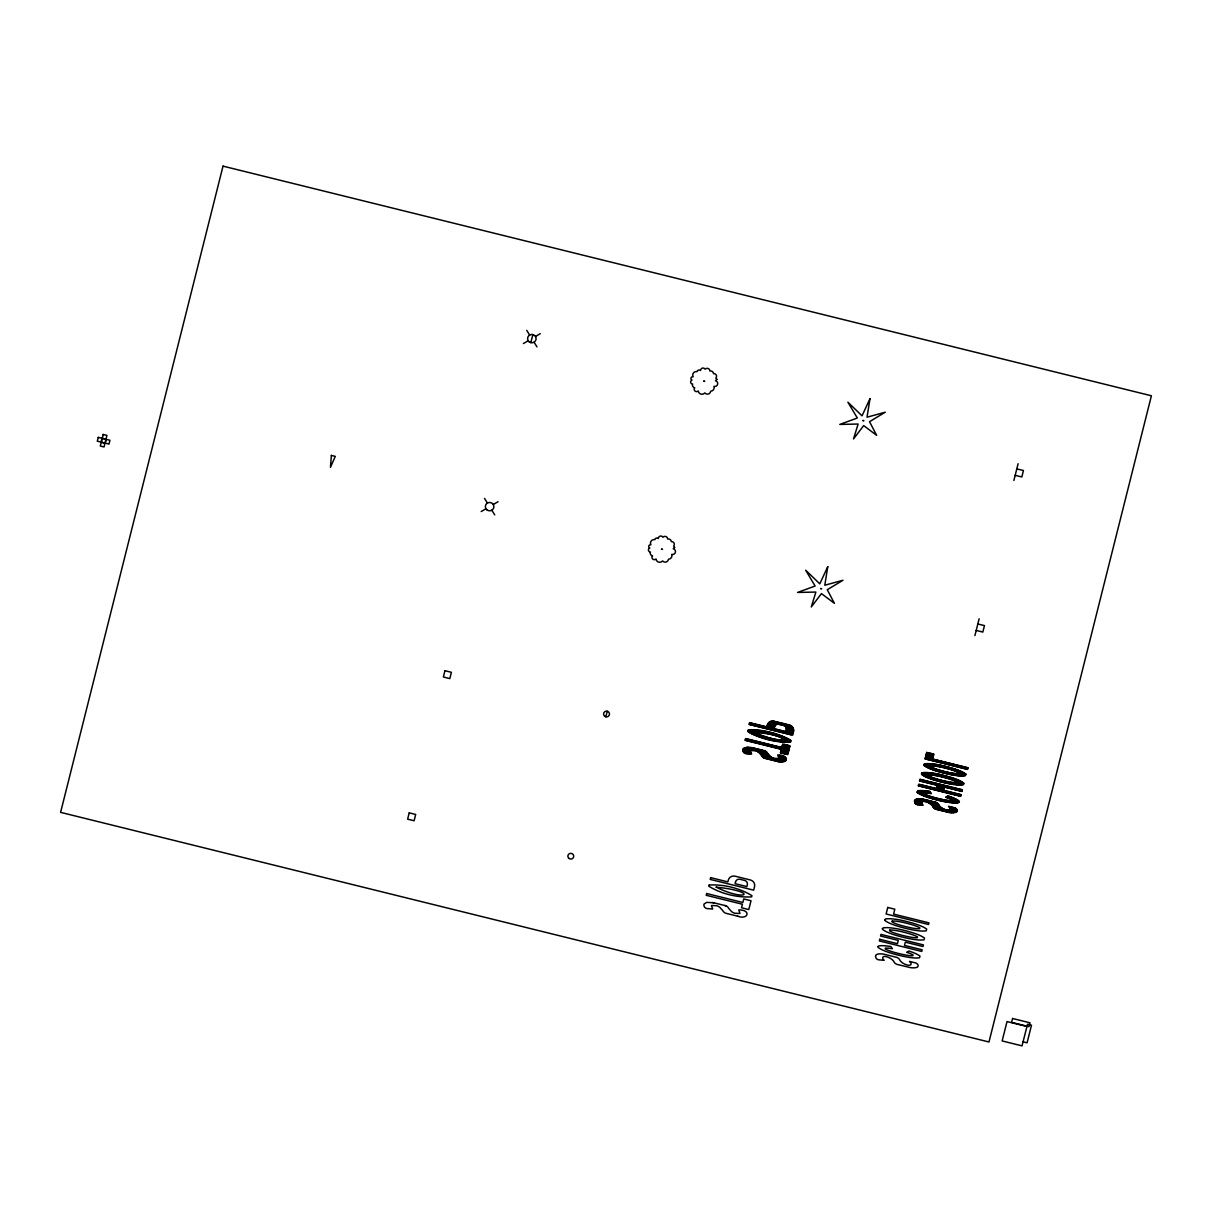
<?xml version="1.0" encoding="UTF-8"?>
<svg xmlns="http://www.w3.org/2000/svg" width="1212" height="1212" viewBox="0 0 1212 1212"><rect width="100%" height="100%" fill="white"/><g stroke="black" fill="none" stroke-linecap="round" stroke-linejoin="round"><path stroke-width="1.5" d="M965.949 774.256L965.691 773.998A28.134 27.437 9.7 0 0 960.48 771.135A68.872 67.16 9.7 0 0 954.435 768.908A134.365 131.017 9.7 0 0 945.769 766.454A92.051 89.764 9.7 0 0 937.952 764.711A79.537 77.568 9.7 0 0 930.558 763.727A28.134 27.437 9.7 0 0 924.604 763.833L924.165 765.59A28.134 27.437 9.7 0 0 929.377 768.453A68.872 67.16 9.7 0 0 935.422 770.696A134.365 131.017 9.7 0 0 952.89 775.013A68.872 67.16 9.7 0 0 959.283 775.862A28.134 27.437 9.7 0 0 965.237 775.756L965.979 774.317L963.495 775.907M914.575 800.677L914.53 801.117A3.621 3.53 9.7 0 0 917.348 804.677L923.135 805.238A4.227 4.121 9.7 0 1 921.62 802.571A1.727 1.697 9.7 0 1 923.392 801.39A9.332 9.105 9.7 0 1 927.316 802.253A14.271 13.923 9.7 0 1 931.634 804.965A7.075 6.908 9.7 0 1 933.179 807.147L933.437 807.51A5.242 5.106 9.7 0 0 935.922 809.268L948.951 812.434A16.756 16.347 9.7 0 0 954.177 812.646A10.166 9.908 9.7 0 0 955.298 812.404L955.662 812.328A1.879 1.833 9.7 0 0 957.01 809.995A3.575 3.484 9.7 0 0 954.753 807.889L948.496 806.313A5.939 5.787 9.7 0 1 949.496 807.45L949.708 807.722A1.697 1.651 9.7 0 1 949.784 809.661A4.242 4.136 9.7 0 1 947.557 810.177A13.68 13.347 9.7 0 1 942.648 808.48A10.272 10.014 9.7 0 1 939.148 805.525L938.906 805.101A5.302 5.181 9.7 0 0 935.77 802.299L923.847 799.344A15.529 15.135 9.7 0 0 917.423 798.905A4.787 4.666 9.7 0 0 915.302 799.662A1.606 1.56 9.7 0 0 914.621 800.587L917.817 798.859M101.035 442.107L101.99 438.289M105.262 443.137L106.217 439.335M530.841 342.648L532.871 334.588M605.833 716.807L607.242 711.232M781.376 749.289L745.153 740.335L745.607 738.562L781.816 747.531L782.71 744.001L789.951 745.789L787.724 754.606L780.483 752.819L781.376 749.289L788.103 745.335M919.544 780.937L919.953 779.301L962.404 789.8L961.995 791.436L944.299 787.058L943.481 790.33L961.161 794.708L960.752 796.329L918.317 785.831L918.726 784.209L936.406 788.573L937.24 785.315L919.544 780.937L921.711 779.74M926.726 752.364L925.089 758.894L967.524 769.393L967.933 767.772L932.573 759.015L933.801 754.122L926.695 752.5M974.902 635.603L979.129 618.802M1013.883 480.497L1018.11 463.696M963.737 783.225L963.479 782.952A28.164 27.452 9.7 0 0 958.253 780.073A68.917 67.205 9.7 0 0 952.177 777.831A134.426 131.093 9.7 0 0 943.481 775.377A92.112 89.824 9.7 0 0 935.634 773.62A79.598 77.613 9.7 0 0 928.21 772.65A28.164 27.452 9.7 0 0 922.241 772.756L921.787 774.513A28.164 27.452 9.7 0 0 927.013 777.407A68.917 67.205 9.7 0 0 933.088 779.649A134.426 131.093 9.7 0 0 950.632 783.982A68.917 67.205 9.7 0 0 957.056 784.831A28.164 27.452 9.7 0 0 963.025 784.725L963.767 783.285L960.919 784.906M744.335 752.94L752.97 747.895L746.85 747.259L742.941 749.152A3.727 3.636 9.7 0 0 745.668 753.576L751.622 754.122L750.38 750.546L755.803 750.773A14.998 14.62 9.7 0 1 758.757 752.379L761.681 755.621A5.151 5.03 9.7 0 0 765.575 758.5L776.907 761.303M776.453 761.197C787.149 765.378 790.497 754.773 777.725 754.955L778.952 758.515L773.544 758.288A14.998 14.62 9.7 0 1 770.574 756.682L767.65 753.44A5.151 5.03 9.7 0 0 763.772 750.561L759.576 753.016M790.572 741.911L790.875 740.683C778.437 733.124 762.606 729.215 748.077 730.094L747.774 731.321C760.151 738.911 776.225 742.789 790.527 741.926M921.423 794.875L924.408 792.996A25.194 24.573 9.7 0 1 928.407 793.193A72.478 70.675 9.7 0 1 931.377 793.648L929.846 791.436A80.265 78.265 9.7 0 0 923.756 790.678A28.376 27.664 9.7 0 0 917.787 790.769L917.348 792.512A28.376 27.664 9.7 0 0 922.574 795.375A69.493 67.766 9.7 0 0 928.634 797.617A135.623 132.244 9.7 0 0 946.148 801.95A69.493 67.766 9.7 0 0 952.556 802.798A28.376 27.664 9.7 0 0 958.525 802.692L959.374 801.617L957.51 802.798M954.995 798.663L951.829 800.632A25.194 24.573 9.7 0 1 947.814 800.435A62.63 61.07 9.7 0 1 943.587 799.738A123.624 120.549 9.7 0 1 931.892 796.845A62.63 61.07 9.7 0 1 927.831 795.496A25.194 24.573 9.7 0 1 924.195 793.799L923.983 793.33M756.288 750.985L758.924 749.364M523.417 343.541L528.205 340.754M535.507 336.481L540.279 333.694M481.179 511.555L485.967 508.767M493.269 504.51L498.056 501.707M749.228 724.125L751.061 723.049M750.016 724.67L752.273 723.352M751.213 724.958L753.47 723.64M752.41 725.261L754.667 723.943M753.606 725.564L755.864 724.246M754.818 725.852L757.076 724.534M747.698 731.003L749.986 729.669M756.015 726.155L758.273 724.837M748.183 731.73L751.819 729.594M757.212 726.442L759.469 725.124M748.865 732.321L753.47 729.639M758.409 726.745L760.666 725.427M749.667 732.851L754.97 729.76M759.621 727.048L761.863 725.73M750.531 733.351L756.439 729.897M760.818 727.336L763.075 726.018M768.529 722.837L771.256 721.231M751.44 733.805L757.833 730.078M762.015 727.639L764.272 726.321M767.499 724.428L773.195 721.095M752.379 734.26L754.97 732.745C794.981 748.94 789.421 733.502 754.985 732.775M756.197 732.033L759.227 730.26M763.212 727.927L765.469 726.609M767.12 725.655L774.483 721.352M745.41 739.335L746.38 738.759M753.364 734.684L755.712 733.321M757.833 732.078L760.56 730.488M764.424 728.23L775.695 721.64M745.335 740.38L747.577 739.062M754.349 735.108L756.591 733.79M759.288 732.215L761.878 730.7M765.62 728.533L776.892 721.943M746.531 740.668L748.789 739.35M755.364 735.502L757.561 734.23M760.697 732.396L763.196 730.942M766.817 728.821L778.089 722.246M747.728 740.971L749.986 739.653M756.409 735.896L758.576 734.639M762.03 732.609L764.454 731.2M768.014 729.124L779.286 722.534M748.925 741.259L751.182 739.956M757.455 736.29L759.606 735.033M763.348 732.851L765.726 731.457M769.226 729.412L774.816 726.139M778.089 724.231L780.498 722.837M750.137 741.562L752.379 740.244M758.545 736.654L760.697 735.396M764.636 733.093L766.984 731.73M770.423 729.715L774.377 727.397M779.437 724.443L781.695 723.125M751.334 741.865L753.591 740.547M759.636 737.017L761.772 735.76M765.893 733.351L768.196 732.003M771.62 730.003L774.074 728.579M780.634 724.746L782.891 723.428M752.531 742.153L754.788 740.835M760.727 737.366L762.893 736.108M767.151 733.624L769.423 732.29M772.817 730.306L775.074 728.988M781.831 725.034L784.088 723.731M743.229 748.592L744.91 747.607M753.728 742.456L755.985 741.138M761.848 737.714L764.014 736.457M768.363 733.911L770.635 732.578M774.013 730.609L776.271 729.291M783.043 725.337L785.285 724.018M742.835 749.819L747.243 747.243M754.924 742.744L757.182 741.441M762.984 738.047L765.166 736.775M769.59 734.199L771.817 732.896M775.225 730.897L777.468 729.579M784.164 725.685L786.497 724.322M742.926 750.758L748.91 747.259M756.136 743.047L758.394 741.729M764.121 738.381L766.317 737.108M770.771 734.502L772.983 733.199M776.422 731.2L778.68 729.882M784.982 726.2L787.694 724.609M743.198 751.591L750.38 747.41M757.333 743.35L759.591 742.032M765.287 738.699L767.499 737.411M771.953 734.805L774.165 733.518M777.619 731.487L779.877 730.185M785.618 726.821L788.891 724.912M743.683 752.319L751.773 747.592M758.53 743.638L760.788 742.32M766.454 739.017L768.681 737.714M773.12 735.123L775.301 733.851M778.816 731.79L781.073 730.472M786.043 727.579L790.027 725.246M759.727 743.941L761.984 742.623M767.635 739.32L769.893 738.002M774.271 735.457L776.438 734.184M780.028 732.093L782.27 730.775M786.3 728.427L790.966 725.7M745.213 753.425L754.167 748.183M760.939 744.229L763.181 742.926M768.832 739.623L771.105 738.29M775.392 735.79L777.574 734.517M781.225 732.381L783.482 731.063M786.33 729.397L791.724 726.246M746.516 753.652L750.107 751.561M762.136 744.532L764.393 743.214M770.059 739.911L772.347 738.562M776.513 736.138L778.665 734.881M782.422 732.684L784.679 731.366M786.088 730.548L792.345 726.882M748.001 753.788L750.364 752.41M754.106 750.213L756.576 748.774M763.333 744.835L765.59 743.517M771.271 740.199L773.604 738.835M777.619 736.487L779.755 735.245M783.619 732.972L792.86 727.594M749.47 753.925L750.819 753.137M755.227 750.561L757.773 749.077M764.53 745.122L766.787 743.804M772.514 740.471L774.892 739.078M778.695 736.851L780.846 735.593M784.831 733.275L793.239 728.367M765.742 745.425L767.984 744.107M773.786 740.729L776.18 739.32M779.74 737.244L781.891 735.987M786.027 733.578L793.512 729.2M757.167 751.425L760.166 749.667M766.938 745.713L769.196 744.41M775.044 740.986L777.528 739.532M780.77 737.638L782.937 736.366M787.224 733.866L793.633 730.124M758.03 751.925L761.378 749.97M768.135 746.016L770.393 744.698M776.331 741.229L778.892 739.729M781.74 738.063L783.982 736.76M788.421 734.169L793.572 731.154M758.833 752.44L762.575 750.258M769.332 746.319L771.589 745.001M777.665 741.456L780.331 739.896M782.664 738.532L784.967 737.184M789.618 734.457L793.345 732.29M770.544 746.607L772.786 745.289M778.983 741.668L781.876 739.987M783.467 739.062L785.967 737.608M790.83 734.76L793.042 733.472M760.242 753.622L764.969 750.864M771.741 746.91L773.998 745.592M780.361 741.865L786.921 738.047M760.848 754.273L765.817 751.364M772.938 747.198L775.195 745.895M781.755 742.047L787.83 738.502M761.363 754.97L766.545 751.94M774.135 747.501L776.392 746.183M783.194 742.214L788.724 738.987M761.757 755.743L767.12 752.591M775.332 747.804L777.589 746.486M784.694 742.335L789.527 739.502M762.212 756.455L767.59 753.319M776.544 748.092L778.786 746.774M786.285 742.395L790.269 740.077M762.802 757.121L767.984 754.091M777.74 748.395L779.998 747.077M782.27 745.744L784.497 744.441M788.012 742.395L790.891 740.714M763.53 757.697L768.484 754.788M778.937 748.683L781.195 747.38M781.967 746.925L785.709 744.744M764.424 758.167L769.09 755.44M780.134 748.986L786.906 745.032M765.56 758.5L769.756 756.046M766.757 758.803L770.499 756.621M781.089 750.425L789.3 745.638M767.969 759.091L771.302 757.136M780.801 751.607L789.815 746.334M769.165 759.394L772.165 757.636M780.498 752.773L789.512 747.501M770.362 759.682L773.089 758.091M781.634 753.106L789.224 748.668M771.559 759.985L774.104 758.5M778.528 755.924L779.452 755.379M782.831 753.394L788.921 749.849M772.756 760.288L775.225 758.848M778.968 756.652L780.649 755.667M784.028 753.697L788.633 751.016M773.968 760.575L776.528 759.091M779.24 757.5L781.846 755.97M785.24 754L788.345 752.182M775.165 760.878L783.058 756.273M786.437 754.288L788.042 753.349M776.362 761.166L784.179 756.606M777.619 761.439L785.058 757.091M778.952 761.651L785.724 757.697M780.422 761.803L786.224 758.409M782.088 761.818L786.437 759.273M784.422 761.454L786.118 760.469M926.422 753.591L927.983 752.682M926.15 754.682L929.104 752.955M925.877 755.788L930.24 753.243M925.589 756.879L931.361 753.516M925.317 757.985L932.482 753.788M925.271 758.939L933.604 754.076M926.392 759.227L933.573 755.031M927.513 759.5L933.301 756.121M928.65 759.772L933.028 757.227M929.771 760.06L932.755 758.318M923.802 764.484L924.968 763.802M930.892 760.333L932.982 759.121M923.923 765.348L926.816 763.651M932.013 760.621L934.104 759.394M924.604 765.878L928.453 763.636M933.149 760.894L935.225 759.682M925.362 766.378L929.968 763.681M934.27 761.166L936.361 759.954M926.15 766.848L931.361 763.802M935.391 761.454L937.482 760.227M926.968 767.302L932.725 763.954M936.528 761.727L938.603 760.515M927.816 767.741L934.043 764.105M937.649 762L939.724 760.788M928.71 768.166L931.013 766.817A23.952 23.346 9.7 0 0 934.619 768.529A59.449 57.964 9.7 0 0 938.664 769.908A117.155 114.246 9.7 0 0 950.344 772.802A59.449 57.964 9.7 0 0 954.586 773.468A23.952 23.346 9.7 0 0 958.586 773.635L958.813 772.771A23.952 23.346 9.7 0 0 955.192 771.059A59.449 57.964 9.7 0 0 951.132 769.665A117.155 114.246 9.7 0 0 945.33 768.075A79.916 77.932 9.7 0 0 940.118 766.893A68.766 67.069 9.7 0 0 935.225 766.105A23.952 23.346 9.7 0 0 931.21 765.954L930.998 766.802M932.528 765.939L935.346 764.287M938.77 762.287L940.86 761.06M921.438 773.347L922.499 772.726M929.619 768.559L931.831 767.272M934.028 765.999L936.618 764.484M939.891 762.56L941.982 761.348M921.514 774.241L924.362 772.574M930.558 768.953L932.695 767.711M935.391 766.135L937.861 764.696M941.027 762.848L943.103 761.621M922.181 774.786L926.029 772.544M931.528 769.332L933.588 768.12M936.694 766.302L939.073 764.923M942.148 763.121L944.239 761.909M922.938 775.271L927.528 772.589M932.498 769.696L934.543 768.499M937.952 766.499L940.27 765.151M943.269 763.393L945.36 762.181M923.726 775.756L928.937 772.711M933.498 770.044L935.512 768.862M939.194 766.711L941.436 765.408M944.39 763.681L946.481 762.454M924.544 776.21L930.301 772.847M934.497 770.393L936.512 769.211M940.406 766.938L942.603 765.666M945.527 763.954L947.602 762.742M919.802 779.907L920.575 779.467M925.392 776.65L931.634 773.014M935.528 770.726L937.543 769.559M941.588 767.196L943.739 765.939M946.648 764.227L948.738 763.015M926.271 777.074L928.543 775.741M929.907 774.953L932.922 773.18M936.573 771.059L938.588 769.878M942.754 767.438L944.86 766.211M947.769 764.514L949.86 763.287M920.741 781.24L922.832 780.013M927.18 777.468L929.346 776.21M931.392 775.013L934.194 773.377M937.633 771.377L939.648 770.196M943.89 767.711L945.966 766.499M948.905 764.787L950.981 763.575M921.862 781.513L923.953 780.301M928.119 777.862L930.21 776.65M932.785 775.15A71.75 69.963 9.7 0 1 937.709 775.953A83.401 81.34 9.7 0 1 942.936 777.15A122.321 119.276 9.7 0 1 948.769 778.74A61.994 60.448 9.7 0 1 952.844 780.119A24.952 24.331 9.7 0 1 956.495 781.816L956.298 782.634A24.952 24.331 9.7 0 1 952.268 782.452A61.994 60.448 9.7 0 1 948.011 781.755A122.321 119.276 9.7 0 1 936.285 778.861A61.994 60.448 9.7 0 1 932.195 777.483A24.952 24.331 9.7 0 1 928.559 775.786L928.756 774.953A24.952 24.331 9.7 0 1 932.785 775.15L935.437 773.589M938.694 771.68L940.724 770.499M945.012 767.999L947.087 766.787M950.026 765.075L952.117 763.848M922.999 781.785L925.074 780.573M929.074 778.24L931.119 777.043M934.073 775.332L936.664 773.817M939.77 771.999L941.8 770.802M946.133 768.287L948.193 767.075M951.147 765.348L953.238 764.136M918.423 785.391L919.953 784.512M924.12 782.073L926.21 780.846M930.058 778.604L932.058 777.437M935.331 775.513L937.861 774.044M940.86 772.302L942.906 771.105M947.239 768.575L949.284 767.378M952.268 765.62L954.359 764.408M918.984 785.997L921.075 784.785M925.241 782.346L927.332 781.134M931.043 778.968L933.043 777.801M936.573 775.725L939.042 774.301M941.951 772.589L944.012 771.393M948.329 768.862L950.359 767.681M953.405 765.908L955.48 764.681M920.12 786.285L922.196 785.058M926.377 782.634L928.453 781.407M932.058 779.316L934.043 778.149M937.785 775.968L940.194 774.559M943.057 772.877L945.148 771.665M949.42 769.165L951.435 767.984M954.526 766.181L956.616 764.969M921.241 786.558L923.332 785.346M927.498 782.907L929.589 781.695M933.073 779.649L935.073 778.483M938.967 776.21L941.33 774.816M944.178 773.165L946.284 771.938M950.481 769.484L952.496 768.302M955.647 766.454L957.738 765.242M922.362 786.846L924.453 785.618M928.619 783.179L930.71 781.967M934.119 779.967L936.118 778.816M940.133 776.468L942.451 775.104M945.315 773.438L947.436 772.195M951.541 769.802L953.556 768.62M956.783 766.741L958.859 765.514M923.483 787.118L925.574 785.906M929.74 783.467L931.831 782.24M935.179 780.301L937.179 779.119M941.269 776.725L943.557 775.392M946.451 773.695L948.602 772.438M952.587 770.12L954.586 768.953M957.904 767.014L959.995 765.802M916.939 791.875L919.029 790.648M924.62 787.391L926.695 786.179M930.877 783.74L932.952 782.528M936.24 780.604L938.255 779.437M942.406 777.013L944.678 775.68M947.617 773.968L949.799 772.695M953.586 770.468L955.617 769.287M959.025 767.302L961.116 766.075M917.393 792.542L920.772 790.572M925.741 787.679L927.831 786.452M931.998 784.012L934.088 782.801M937.315 780.922L939.33 779.725M943.512 777.286L945.784 775.968M948.784 774.21L950.996 772.923M954.586 770.832L956.616 769.635M960.146 767.575L962.237 766.363M918.151 793.042L922.347 790.588M926.862 787.952L928.953 786.739M933.119 784.3L935.209 783.073M938.391 781.225L940.436 780.028M944.633 777.574L946.89 776.256M949.966 774.453L952.238 773.135M955.556 771.196L957.616 769.999M961.283 767.847L963.358 766.635M918.923 793.527L923.786 790.678M927.998 788.224L930.074 787.012M934.255 784.573L936.331 783.361M939.482 781.513L941.542 780.316M945.724 777.877L947.966 776.559M951.162 774.695L953.511 773.332M956.48 771.589L958.586 770.362M962.404 768.135L964.494 766.908M919.726 793.996L925.165 790.815M929.119 788.512L931.195 787.285M935.376 784.861L937.452 783.634M940.588 781.801L942.678 780.589M946.814 778.18L949.041 776.877M952.374 774.922L954.814 773.498M957.374 771.999L959.54 770.741M963.525 768.408L965.616 767.196M920.559 794.436L926.513 790.966M930.24 788.785L932.331 787.573M936.497 785.134L938.588 783.922M941.709 782.088L943.815 780.861M947.89 778.483L950.102 777.18M953.617 775.135L956.223 773.62M958.222 772.438L960.465 771.135M964.661 768.681L966.737 767.469M924.65 792.996L927.816 791.133M931.361 789.073L933.452 787.845M937.134 785.694L939.709 784.194M942.845 782.361L944.966 781.119M948.951 778.801L951.162 777.513M954.874 775.332L957.753 773.65M958.904 772.983L961.389 771.529M965.782 768.969L967.858 767.741M922.332 795.284L924.544 793.996M926.21 793.012L929.104 791.33M932.498 789.345L934.573 788.133M936.861 786.8L940.83 784.467M943.981 782.634L946.133 781.376M949.996 779.119L952.193 777.831M956.162 775.513L962.252 771.953M966.903 769.241L967.676 768.787M923.271 795.663L925.392 794.436M927.634 793.118L930.043 791.709M933.619 789.618L935.709 788.406M936.588 787.891L941.966 784.755M945.148 782.891L947.314 781.619M951.026 779.452L953.223 778.165M957.495 775.68L963.101 772.408M914.575 801.677L919.575 798.753M924.211 796.042L926.271 794.845M928.968 793.269L930.498 792.375M934.74 789.906L943.087 785.028M946.314 783.149L948.511 781.861M952.026 779.816L954.238 778.513M958.859 775.816L963.919 772.862M914.787 802.495L921.059 798.829M925.18 796.42L927.195 795.239M935.876 790.179L944.209 785.3M947.496 783.391L949.738 782.073M952.996 780.164L955.223 778.877M960.268 775.922L964.691 773.347M915.166 803.208L922.362 799.011M926.165 796.784L928.165 795.617M936.997 790.451L945.33 785.588M948.693 783.619L950.996 782.27M953.95 780.558L956.192 779.24M961.813 775.968L965.449 773.832M915.711 803.829L923.529 799.253M927.165 797.132L929.165 795.966M938.118 790.739L946.466 785.861M949.905 783.861L952.299 782.452M954.859 780.967L957.147 779.619M916.439 804.329L924.65 799.541M928.195 797.466L930.18 796.314M939.239 791.012L944.012 788.224M945.496 787.361L947.587 786.149M951.132 784.073L953.662 782.588M955.723 781.392L958.086 780.013M917.454 804.677L921.862 802.102M923.074 801.39L925.771 799.814M929.225 797.799L931.21 796.648M940.376 791.3L943.739 789.33M946.633 787.633L948.708 786.421M952.374 784.27L955.162 782.649M956.51 781.861L959.01 780.407M918.817 804.813L921.741 803.117M924.559 801.465L926.892 800.102M930.271 798.117L932.27 796.966M941.497 791.572L943.587 790.36M947.754 787.921L949.844 786.694M953.662 784.467L959.889 780.831M920.196 804.95L922.029 803.874M925.756 801.693L928.028 800.374M931.331 798.435L933.331 797.269M942.618 791.845L944.709 790.633M948.875 788.194L950.966 786.982M954.98 784.634L960.737 781.27M921.559 805.086L922.468 804.556M926.801 802.026L929.149 800.662M932.407 798.753L934.422 797.572M943.739 792.133L945.83 790.906M949.996 788.467L952.087 787.255M956.344 784.77L961.555 781.725M927.725 802.42L930.271 800.935M933.482 799.056L935.512 797.875M944.875 792.406L946.951 791.194M951.132 788.754L953.208 787.527M957.753 784.891L962.343 782.21M928.604 802.844L931.392 801.208M934.573 799.359L936.618 798.163M945.996 792.678L948.087 791.466M952.253 789.027L954.344 787.815M959.268 784.937L963.101 782.694M929.422 803.298L932.528 801.496M935.679 799.647L937.74 798.45M947.117 792.966L949.208 791.739M953.374 789.315L955.465 788.088M930.165 803.798L933.649 801.768M936.8 799.935L938.876 798.723M948.254 793.239L950.329 792.027M954.511 789.588L956.586 788.376M962.782 784.755L963.813 784.149M930.877 804.329L934.77 802.041M937.921 800.208L940.012 798.981M949.375 793.527L951.465 792.3M955.632 789.86L957.722 788.648M931.528 804.874L935.891 802.329M939.058 800.481L941.179 799.238M950.496 793.799L952.587 792.572M956.753 790.148L958.843 788.921M932.119 805.48L936.77 802.753M940.209 800.738L942.345 799.496M946.057 797.329L948.254 796.042M951.617 794.072L953.708 792.86M957.874 790.421L959.965 789.209M932.604 806.116L937.497 803.268M941.376 800.996L943.542 799.738M947.072 797.663L949.269 796.39M952.753 794.36L954.829 793.133M959.01 790.694L961.086 789.482M933.013 806.813L938.088 803.844M942.542 801.253L944.754 799.965M948.072 798.026L950.269 796.738M953.874 794.633L955.965 793.421M960.131 790.981L962.222 789.754M933.437 807.51L938.573 804.495M943.739 801.496L945.996 800.178M949.041 798.39L951.253 797.102M954.995 794.905L957.086 793.693M961.252 791.254L962.161 790.724M933.997 808.116L938.967 805.207M944.936 801.723L947.269 800.359M949.966 798.784L952.208 797.481M956.132 795.193L958.207 793.966M934.679 808.662L939.436 805.874M946.163 801.95L948.602 800.526M950.844 799.208L953.162 797.86M957.253 795.466L959.343 794.254M935.497 809.101L939.982 806.495M947.405 802.162L950.026 800.617M951.693 799.647L954.086 798.253M958.374 795.754L960.465 794.527M936.558 809.419L940.588 807.071M948.678 802.344L951.602 800.632M959.495 796.026L961.071 795.117M937.694 809.692L941.269 807.616M949.981 802.526L955.859 799.087M938.83 809.98L942.012 808.116M951.314 802.677L956.692 799.541M939.951 810.252L942.83 808.571M952.693 802.814L957.48 800.011M941.088 810.525L943.678 809.01M954.147 802.889L958.253 800.496M942.224 810.798L944.602 809.404M955.738 802.905L959.359 801.556M943.345 811.07L945.618 809.737M949.526 807.465L950.602 806.844M944.481 811.343L946.739 810.025M949.95 808.146L951.708 807.116M945.602 811.631L948.117 810.161M950.041 809.04L952.829 807.404M946.739 811.904L953.95 807.692M947.875 812.176L955.026 807.995M949.011 812.449L955.844 808.449M950.269 812.646L956.45 809.04M951.693 812.752L956.889 809.722M953.344 812.722L957.101 810.525M955.601 812.343L956.677 811.707M752.773 749.97L755.349 748.486M713.929 902.819L706.687 902.364L703.99 904.107A3.727 3.636 9.7 0 0 706.732 908.53L712.671 909.061L711.429 905.5L716.853 905.728A14.998 14.62 9.7 0 1 719.807 907.333L722.746 910.576A5.151 5.03 9.7 0 0 726.624 913.454L737.957 916.257M737.517 916.151C748.198 920.332 751.546 909.727 738.775 909.909L740.002 913.469L734.593 913.242A14.998 14.62 9.7 0 1 731.639 911.636L728.7 908.394A5.151 5.03 9.7 0 0 724.821 905.515M1016.807 468.877L1023.443 470.514L1021.822 476.967L1015.186 475.331M977.826 623.968L984.462 625.604L982.826 632.073L976.205 630.422M102.247 438.289L105.989 439.214M101.263 442.228L104.989 443.153M751.531 747.531L765.09 750.895M712.58 902.486L726.139 905.834M1026.912 1026.473L1007.02 1021.564L1002.142 1040.941L1022.034 1045.865L1027.518 1024.246L1031.488 1025.231L1027.079 1042.805L1023.095 1041.82M959.01 801.011L958.95 800.965A28.376 27.664 9.7 0 0 953.738 798.102A69.493 67.766 9.7 0 0 947.875 795.92L945.693 797.208A62.63 61.07 9.7 0 1 948.39 798.147A25.194 24.573 9.7 0 1 952.026 799.829L952.238 800.314M526.735 330.346L529.629 335.042M534.068 342.208L536.961 346.89M484.497 498.359L487.406 503.056M491.83 510.222L494.738 514.918M674.645 547.4L673.236 548.733A3 2.924 9.7 0 1 675.372 552.324A3 2.924 9.7 0 1 671.706 554.369A3.712 3.621 9.7 0 1 668.463 559.232A3.318 3.242 9.7 0 1 662.585 560.944A3.681 3.591 9.7 0 1 656.01 558.99A2.379 2.318 9.7 0 1 652.723 559.035A2.379 2.318 9.7 0 1 652.526 555.823A2.863 2.788 9.7 0 1 650.405 552.036A2.091 2.03 9.7 0 1 649.829 548.066A1.742 1.697 9.7 0 1 648.784 545.945A1.742 1.697 9.7 0 1 650.889 544.855A3.712 3.621 9.7 0 1 654.889 539.613A2.136 2.076 9.7 0 1 658.343 538.522A2.469 2.409 9.7 0 1 662.949 537.234A2.697 2.636 9.7 0 1 667.676 539.052A2.863 2.788 9.7 0 1 671.297 541.597A2.757 2.682 9.7 0 1 673.63 546.097L674.645 547.4M716.883 379.386L715.459 380.704A3 2.924 9.7 0 1 717.595 384.31A3 2.924 9.7 0 1 713.929 386.355A3.712 3.621 9.7 0 1 710.702 391.218A3.318 3.242 9.7 0 1 704.808 392.93A3.681 3.591 9.7 0 1 698.248 390.976A2.379 2.318 9.7 0 1 694.961 391.006A2.379 2.318 9.7 0 1 694.764 387.81A2.863 2.788 9.7 0 1 692.643 384.022A2.091 2.03 9.7 0 1 692.067 380.038A1.742 1.697 9.7 0 1 691.022 377.932A1.742 1.697 9.7 0 1 693.128 376.826A3.712 3.621 9.7 0 1 697.112 371.584A2.136 2.076 9.7 0 1 700.581 370.493A2.469 2.409 9.7 0 1 705.172 369.205A2.697 2.636 9.7 0 1 709.914 371.039A2.863 2.788 9.7 0 1 713.52 373.584A2.757 2.682 9.7 0 1 715.868 378.083L716.883 379.386M877.958 946.723L878.367 947.602A28.376 27.664 9.7 0 0 883.593 950.481A69.493 67.766 9.7 0 0 889.653 952.708A135.623 132.244 9.7 0 0 907.167 957.041A69.493 67.766 9.7 0 0 913.56 957.889A28.376 27.664 9.7 0 0 919.529 957.798L919.969 956.056A28.376 27.664 9.7 0 0 914.742 953.193A69.493 67.766 9.7 0 0 908.894 951.026L906.712 952.299A62.63 61.07 9.7 0 1 909.409 953.238A25.194 24.573 9.7 0 1 913.045 954.92L912.833 955.723A25.194 24.573 9.7 0 1 908.833 955.526A62.63 61.07 9.7 0 1 904.591 954.829A123.624 120.549 9.7 0 1 892.911 951.95A62.63 61.07 9.7 0 1 888.851 950.587A25.194 24.573 9.7 0 1 885.214 948.89L885.411 948.087A25.194 24.573 9.7 0 1 889.426 948.299A72.478 70.675 9.7 0 1 892.396 948.738L890.865 946.527A80.265 78.265 9.7 0 0 884.775 945.769A28.376 27.664 9.7 0 0 878.806 945.875L877.958 946.663M882.381 928.725L882.806 929.619A28.164 27.452 9.7 0 0 888.032 932.498A68.917 67.205 9.7 0 0 894.108 934.74A134.426 131.093 9.7 0 0 911.651 939.073A68.917 67.205 9.7 0 0 918.075 939.921A28.164 27.452 9.7 0 0 924.044 939.815L924.498 938.043A28.164 27.452 9.7 0 0 919.272 935.164A68.917 67.205 9.7 0 0 913.197 932.922A134.426 131.093 9.7 0 0 904.5 930.468A92.112 89.824 9.7 0 0 896.638 928.71A79.598 77.613 9.7 0 0 889.229 927.741A28.164 27.452 9.7 0 0 883.245 927.847L882.381 928.725M884.76 919.802L885.184 920.681A28.134 27.437 9.7 0 0 890.396 923.559A68.872 67.16 9.7 0 0 896.441 925.786A134.365 131.017 9.7 0 0 913.909 930.104A68.872 67.16 9.7 0 0 920.302 930.952A28.134 27.437 9.7 0 0 926.256 930.846L926.695 929.089A28.134 27.437 9.7 0 0 921.499 926.226A68.872 67.16 9.7 0 0 915.454 923.998A134.365 131.017 9.7 0 0 906.788 921.544A92.051 89.764 9.7 0 0 898.956 919.802A79.537 77.568 9.7 0 0 891.577 918.832A28.134 27.437 9.7 0 0 885.624 918.938L884.775 919.726M661.525 549.233L662.54 549.369L661.525 549.188M703.748 381.219L704.763 381.356L703.763 381.144M820.66 588.593L821.691 588.744L820.676 588.562M862.899 420.579L863.914 420.715L862.914 420.503M875.564 955.995L875.549 956.207A3.621 3.53 9.7 0 0 878.352 959.768L884.154 960.328A4.227 4.121 9.7 0 1 882.639 957.662A1.727 1.697 9.7 0 1 884.412 956.48A9.332 9.105 9.7 0 1 888.335 957.344A14.271 13.923 9.7 0 1 892.653 960.071A7.075 6.908 9.7 0 1 894.198 962.237A5.242 5.106 9.7 0 0 896.941 964.358L909.97 967.524A16.756 16.347 9.7 0 0 915.196 967.737A10.166 9.908 9.7 0 0 916.317 967.509L916.681 967.418A1.879 1.833 9.7 0 0 918.029 965.085A3.575 3.484 9.7 0 0 915.772 962.979L909.515 961.404A5.939 5.787 9.7 0 1 910.515 962.54L910.727 962.813A1.697 1.651 9.7 0 1 910.803 964.752A4.242 4.136 9.7 0 1 908.576 965.267A13.68 13.347 9.7 0 1 903.667 963.57A10.272 10.014 9.7 0 1 900.168 960.616L899.925 960.192A5.302 5.181 9.7 0 0 896.789 957.389L884.866 954.435A15.529 15.135 9.7 0 0 878.442 953.995A4.787 4.666 9.7 0 0 876.321 954.753A1.606 1.56 9.7 0 0 875.64 955.677L875.579 955.874M331.376 455.409L330.467 467.271L335.269 456.379L331.376 455.409M827.751 566.686L824.796 585.229L843.022 580.23L827.266 589.714L834.432 603.364L821.448 593.607L811.298 606.954L815.873 592.062L797.541 592.441L815.115 586.032L805.662 570.201L819.797 583.836L827.751 566.686M869.989 398.657L867.019 417.216L885.245 412.201L869.504 421.7L876.67 435.35L863.686 425.594L853.521 438.941L858.111 424.033L839.78 424.427L857.338 418.019L847.885 402.172L862.035 415.822L869.989 398.657M98.263 437.365L97.293 441.183L108.989 444.062L109.944 440.259L98.263 437.365M103.202 434.472L100.308 446.031L104.035 446.955L106.944 435.396L103.202 434.472M223.023 166.135L60.6 812.358L988.977 1041.987L1151.4 395.779L223.023 166.135M409.217 812.873L407.641 819.161L414.095 820.766L415.671 814.479L409.217 812.873M444.955 670.706L443.365 676.993L449.819 678.599L451.409 672.312L444.955 670.706M706.657 893.517L706.217 895.289L742.426 904.243L741.532 907.773L748.789 909.561L751.001 900.743L743.759 898.956L742.865 902.486L706.657 893.517M710.641 877.639L710.202 879.412L753.667 890.153L754.546 886.623A5.59 5.454 9.7 0 0 750.44 879.988L735.048 876.185A5.59 5.454 9.7 0 0 728.291 880.124L727.851 881.897L710.641 877.639M749.592 722.685L749.152 724.458L792.603 735.199L793.496 731.669A5.59 5.454 9.7 0 0 789.391 725.034L773.998 721.231A5.59 5.454 9.7 0 0 767.241 725.185L766.802 726.942L749.592 722.685M735.532 881.927L735.093 883.684L746.865 886.593L747.304 884.836A3.727 3.636 9.7 0 0 744.577 880.412L740.047 879.291A3.727 3.636 9.7 0 0 735.532 881.927M774.483 726.973L774.044 728.73L785.815 731.639L786.255 729.882A3.727 3.636 9.7 0 0 783.513 725.458L778.998 724.337A3.727 3.636 9.7 0 0 774.483 726.973M879.745 939.3L879.336 940.936L921.771 951.435L922.181 949.799L904.5 945.421L905.319 942.163L922.999 946.527L923.423 944.905L880.972 934.407L880.563 936.028L898.243 940.406L897.425 943.678L879.745 939.3M887.745 907.47L886.108 913.999L928.543 924.498L928.953 922.862L893.592 914.106L894.82 909.212L887.745 907.47M1012.581 1018.489L1011.611 1022.367L1029.018 1026.67L1029.988 1022.807L1012.581 1018.489M709.141 885.048L708.823 886.275C721.261 893.85 737.093 897.744 751.622 896.865L751.925 895.638C739.502 888.063 723.67 884.154 709.141 885.048M716.186 887.123C746.759 902.47 759.288 891.577 716.186 887.123M892.229 921.044L892.017 921.893A23.952 23.346 9.7 0 0 895.638 923.62A59.449 57.964 9.7 0 0 899.683 924.998A117.155 114.246 9.7 0 0 911.363 927.892A59.449 57.964 9.7 0 0 915.605 928.559A23.952 23.346 9.7 0 0 919.605 928.725L919.832 927.862A23.952 23.346 9.7 0 0 916.211 926.15A59.449 57.964 9.7 0 0 912.151 924.771A117.155 114.246 9.7 0 0 906.349 923.18A79.916 77.932 9.7 0 0 901.137 921.984A68.766 67.069 9.7 0 0 896.244 921.211A23.952 23.346 9.7 0 0 892.229 921.044M889.775 930.058L889.563 930.877A24.952 24.331 9.7 0 0 893.214 932.573A61.994 60.448 9.7 0 0 897.289 933.952A122.321 119.276 9.7 0 0 909.03 936.861A61.994 60.448 9.7 0 0 913.287 937.543A24.952 24.331 9.7 0 0 917.317 937.74L917.514 936.906A24.952 24.331 9.7 0 0 913.863 935.209A61.994 60.448 9.7 0 0 909.788 933.831A122.321 119.276 9.7 0 0 903.955 932.24A83.401 81.34 9.7 0 0 898.728 931.043A71.75 69.963 9.7 0 0 893.805 930.24A24.952 24.331 9.7 0 0 889.775 930.058M529.129 341.799A4.272 4.166 9.7 0 0 536.052 339.36A4.272 4.166 9.7 0 0 530.371 334.694A4.272 4.166 9.7 0 0 529.129 341.799M486.891 509.828A4.272 4.166 9.7 0 0 493.829 507.373A4.272 4.166 9.7 0 0 488.133 502.707A4.272 4.166 9.7 0 0 486.891 509.828M604.576 716.156A2.954 2.878 9.7 0 0 609.424 714.625A2.954 2.878 9.7 0 0 605.606 711.277A2.954 2.878 9.7 0 0 604.576 716.156M568.928 858.369A2.924 2.848 9.7 0 0 573.685 856.687A2.924 2.848 9.7 0 0 569.792 853.506A2.924 2.848 9.7 0 0 568.928 858.369"/></g></svg>
